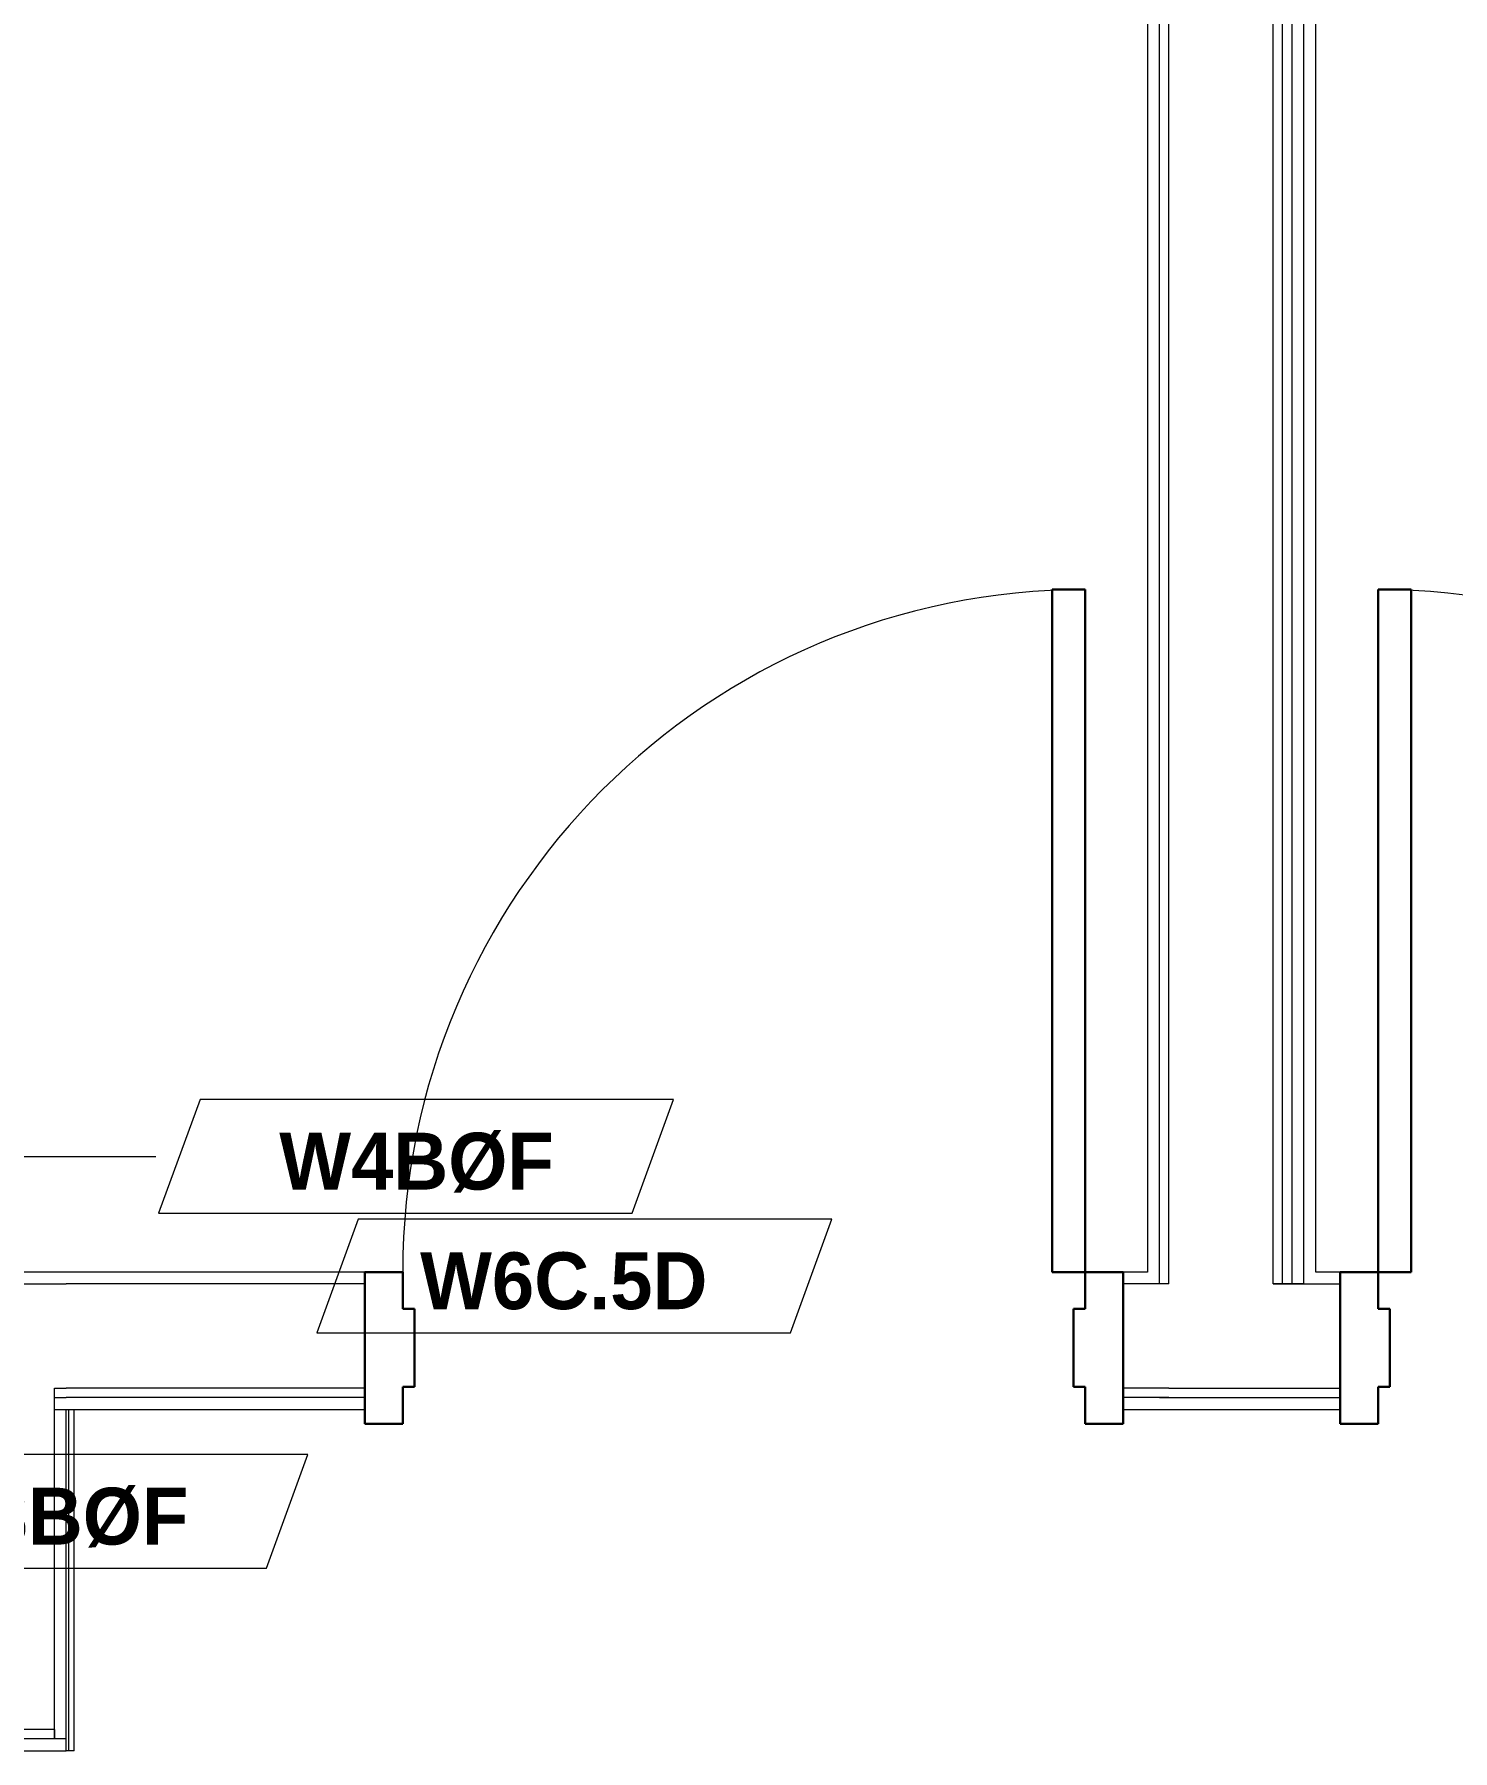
# Model space of a CAD drawing. Header units: inches. Extents: x -4010 to -1814, y 9846 to 12241.
# Drawn here: x -3200.3 to -3125.5, y 11718.1 to 11808.7 of the extents above; entities that cross this region are included whole.
import ezdxf

# ---------------------------------------------------------------- set-up
doc = ezdxf.new("R2010")
doc.units = ezdxf.units.IN
doc.header["$MEASUREMENT"] = 0
for name, color, linetype, lineweight in [('0-1', 7, 'Continuous', 5), ('0-3', 8, 'Continuous', 9), ('A-DOOR-1', 7, 'Continuous', 9), ('A-DOOR-2', 10, 'Continuous', 30), ('A-DOOR-FRAM-2', 10, 'Continuous', 30), ('A-WALL-2', 250, 'Continuous', 18), ('A-WALL-IDEN', 211, 'Continuous', 9), ('I-WALL-3', 7, 'Continuous', 9)]:
    doc.layers.add(name, color=color, linetype=linetype, lineweight=lineweight)
doc.styles.add('Century Gothic_B_1', font='GOTHICB.TTF', dxfattribs={"height": 3})

# ---------------------------------------------------------------- blocks, each defined once
blk = doc.blocks.new('Basic Wall _ INT - W8BØF - _5_8 GYP - 2X8 WOOD_BATT_ - 5_8 GYP_ - ___-2320140-UNIT PLANS - 2ND _ 3RD FLOOR')
at = {"layer": 'I-WALL-3'}
for p, q in [((-3198.474, 11718.114), (-3198.474, 11736.114)), ((-3198.185, 11718.114), (-3198.185, 11736.114)), ((-3198.556, 11718.114), (-3198.599, 11718.114)), ((-3198.474, 11718.114), (-3198.556, 11718.114)), ((-3198.185, 11718.114), (-3198.474, 11718.114))]:
    blk.add_line(p, q, dxfattribs=at)
blk = doc.blocks.new('HOLLOW METAL - UNIT DOOR-2191978-UNIT PLANS - 2ND _ 3RD FLOOR')
at = {"layer": 'A-DOOR-1'}
blk.add_arc((18, 3.875), 36, 90, 180, dxfattribs=at)
at = {"layer": 'A-DOOR-2'}
for p, q in [((18, 39.875), (16.25, 39.875)), ((16.25, 39.875), (16.25, 3.875)), ((18, 3.875), (18, 39.875)), ((16.25, 3.875), (18, 3.875))]:
    blk.add_line(p, q, dxfattribs=at)
at = {"layer": 'A-DOOR-FRAM-2'}
for p, q in [((-18, 3.875), (-20, 3.875)), ((-20, 3.875), (-20, -4.125)), ((-18, 1.9375), (-18, 3.875)), ((18, 3.875), (18, 1.9375)), ((20, 3.875), (18, 3.875)), ((20, -4.125), (20, 3.875)), ((-17.375, 1.9375), (-18, 1.9375)), ((-17.375, -2.1875), (-17.375, 1.9375)), ((18, 1.9375), (17.375, 1.9375)), ((17.375, 1.9375), (17.375, -2.1875)), ((-18, -4.125), (-18, -2.1875)), ((-18, -2.1875), (-17.375, -2.1875)), ((17.375, -2.1875), (18, -2.1875)), ((18, -2.1875), (18, -4.125)), ((-20, -4.125), (-18, -4.125)), ((18, -4.125), (20, -4.125))]:
    blk.add_line(p, q, dxfattribs=at)
blk = doc.blocks.new('HOLLOW METAL - UNIT DOOR-2191977-UNIT PLANS - 2ND _ 3RD FLOOR')
at = {"layer": 'A-DOOR-1'}
blk.add_arc((18, -3.875), 36, 180, 270, dxfattribs=at)
at = {"layer": 'A-DOOR-2'}
for p, q in [((16.25, -3.875), (18, -3.875)), ((16.25, -39.875), (16.25, -3.875)), ((18, -3.875), (18, -39.875)), ((18, -39.875), (16.25, -39.875))]:
    blk.add_line(p, q, dxfattribs=at)
at = {"layer": 'A-DOOR-FRAM-2'}
for p, q in [((-20, 4.125), (-18, 4.125)), ((-20, -3.875), (-20, 4.125)), ((-18, 4.125), (-18, 2.1875)), ((18, 4.125), (20, 4.125)), ((18, 2.1875), (18, 4.125)), ((20, 4.125), (20, -3.875)), ((-18, 2.1875), (-17.375, 2.1875)), ((-17.375, 2.1875), (-17.375, -1.9375)), ((17.375, 2.1875), (18, 2.1875)), ((17.375, -1.9375), (17.375, 2.1875)), ((-18, -1.9375), (-18, -3.875)), ((-17.375, -1.9375), (-18, -1.9375)), ((18, -1.9375), (17.375, -1.9375)), ((18, -3.875), (18, -1.9375)), ((-18, -3.875), (-20, -3.875)), ((20, -3.875), (18, -3.875))]:
    blk.add_line(p, q, dxfattribs=at)
blk = doc.blocks.new('CTR - 1st Phase - Common Walls_rvt-1-UNIT PLANS - 2ND _ 3RD FLOOR')
at = {"layer": 'A-WALL-2'}
for p, q in [((-3140.936, 11743.364), (-3140.936, 12110.339)), ((-3140.436, 11743.364), (-3140.436, 12110.339)), ((-3134.936, 11743.364), (-3134.936, 12110.339)), ((-3134.436, 11743.364), (-3134.436, 12110.339)), ((-3133.936, 11743.364), (-3133.936, 12110.339)), ((-3133.311, 11743.364), (-3133.311, 12110.339)), ((-3206.474, 11742.739), (-3199.224, 11742.739)), ((-3199.224, 11742.739), (-3198.599, 11742.739)), ((-3182.849, 11742.739), (-3198.599, 11742.739)), ((-3141.561, 11742.739), (-3142.849, 11742.739)), ((-3140.936, 11742.739), (-3141.561, 11742.739)), ((-3140.936, 11742.739), (-3140.936, 11743.364)), ((-3140.436, 11742.739), (-3140.936, 11742.739)), ((-3140.436, 11742.739), (-3140.436, 11743.364)), ((-3134.936, 11742.739), (-3134.936, 11743.364)), ((-3134.436, 11742.739), (-3134.936, 11742.739)), ((-3134.936, 11742.739), (-3134.436, 11742.739)), ((-3134.436, 11742.739), (-3134.436, 11743.364)), ((-3133.936, 11742.739), (-3134.436, 11742.739)), ((-3134.436, 11742.739), (-3133.936, 11742.739)), ((-3133.936, 11742.739), (-3133.936, 11743.364)), ((-3133.311, 11742.739), (-3133.936, 11742.739)), ((-3133.936, 11742.739), (-3133.311, 11742.739)), ((-3133.311, 11742.739), (-3133.311, 11743.364)), ((-3133.311, 11742.739), (-3131.399, 11742.739)), ((-3199.224, 11737.239), (-3198.599, 11737.239)), ((-3199.224, 11736.739), (-3199.224, 11737.239)), ((-3199.224, 11736.739), (-3199.224, 11737.239)), ((-3199.224, 11736.114), (-3199.224, 11736.739)), ((-3199.224, 11736.739), (-3198.599, 11736.739)), ((-3199.224, 11736.114), (-3199.224, 11736.739)), ((-3182.849, 11737.239), (-3198.599, 11737.239)), ((-3182.849, 11736.739), (-3198.599, 11736.739)), ((-3141.561, 11737.239), (-3142.849, 11737.239)), ((-3141.561, 11736.739), (-3142.849, 11736.739)), ((-3140.436, 11737.239), (-3141.561, 11737.239)), ((-3140.936, 11736.739), (-3141.561, 11736.739)), ((-3140.436, 11736.739), (-3140.936, 11736.739)), ((-3140.936, 11736.739), (-3140.436, 11736.739)), ((-3140.436, 11737.239), (-3131.399, 11737.239)), ((-3140.436, 11736.739), (-3131.399, 11736.739)), ((-3199.224, 11736.114), (-3198.599, 11736.114)), ((-3199.224, 11719.239), (-3199.224, 11736.114)), ((-3199.224, 11719.239), (-3206.474, 11719.239)), ((-3199.224, 11719.239), (-3199.224, 11718.739)), ((-3199.224, 11718.739), (-3199.224, 11719.239)), ((-3199.224, 11718.739), (-3207.099, 11718.739)), ((-3198.599, 11718.739), (-3199.224, 11718.739))]:
    blk.add_line(p, q, dxfattribs=at)
at = {"layer": 'I-WALL-3'}
for p, q in [((-3141.561, 12110.339), (-3141.561, 11743.364)), ((-3132.686, 11743.364), (-3132.686, 12110.339)), ((-3198.599, 11743.364), (-3206.474, 11743.364)), ((-3182.849, 11743.364), (-3198.599, 11743.364)), ((-3141.561, 11743.364), (-3142.849, 11743.364)), ((-3131.399, 11743.364), (-3132.686, 11743.364)), ((-3198.599, 11736.114), (-3182.849, 11736.114)), ((-3198.599, 11718.739), (-3198.599, 11736.114)), ((-3142.849, 11736.114), (-3141.561, 11736.114)), ((-3141.561, 11736.114), (-3140.936, 11736.114)), ((-3140.936, 11736.114), (-3131.399, 11736.114)), ((-3198.599, 11718.114), (-3198.599, 11718.739)), ((-3207.099, 11718.114), (-3198.599, 11718.114))]:
    blk.add_line(p, q, dxfattribs=at)
at = {"layer": '0-3'}
for name, p in [('HOLLOW METAL - UNIT DOOR-2191978-UNIT PLANS - 2ND _ 3RD FLOOR', (-3162.849, 11739.489)), ('Basic Wall _ INT - W8BØF - _5_8 GYP - 2X8 WOOD_BATT_ - 5_8 GYP_ - ___-2320140-UNIT PLANS - 2ND _ 3RD FLOOR', (0, 0))]:
    blk.add_blockref(name, p, dxfattribs=at)
at = {"layer": '0-3', "rotation": 180}
blk.add_blockref('HOLLOW METAL - UNIT DOOR-2191977-UNIT PLANS - 2ND _ 3RD FLOOR', (-3111.399, 11739.489), dxfattribs=at)
blk = doc.blocks.new('Wall Tag - Arch Wall-3956453-UNIT PLANS - 2ND _ 3RD FLOOR')
at = {"layer": 'A-WALL-IDEN'}
for p, q in [((-0.3561, 0.0937), (-0.4244, -0.0937)), ((0.4244, 0.0937), (-0.3561, 0.0937)), ((0.3561, -0.0937), (0.4244, 0.0937)), ((-0.4244, -0.0937), (0.3561, -0.0937))]:
    blk.add_line(p, q, dxfattribs=at)

msp = doc.modelspace()

# ---------------------------------------------------------------- linework, layer by layer
at = {"layer": 'A-WALL-IDEN'}
msp.add_line((-3204.72374, 11749.46568), (-3193.88058, 11749.46568), dxfattribs=at)

# ---------------------------------------------------------------- block references
at = {"layer": '0-1'}
msp.add_blockref('CTR - 1st Phase - Common Walls_rvt-1-UNIT PLANS - 2ND _ 3RD FLOOR', (0, 0), dxfattribs=at)
at = {"layer": 'A-WALL-IDEN', "xscale": 31.99999999999999, "yscale": 31.99999999999999, "zscale": 31.99999999999999}
for p in [(-3180.14888, 11749.46568), (-3171.79874, 11743.15741), (-3199.43072, 11730.7394)]:
    msp.add_blockref('Wall Tag - Arch Wall-3956453-UNIT PLANS - 2ND _ 3RD FLOOR', p, dxfattribs=at)

# ---------------------------------------------------------------- texts
at = {"layer": 'A-WALL-IDEN', "char_height": 3, "attachment_point": 1, "style": 'Century Gothic_B_1'}
for s, insert, width in [('W4BØF', (-3187.3648, 11750.71321), 17.372), ('W6C.5D', (-3179.93434, 11744.40495), 19.594), ('W8BØF', (-3206.64664, 11731.98693), 17.372)]:
    msp.add_mtext(s, dxfattribs=dict(at, insert=insert, width=width))

doc.saveas('drawing.dxf')
